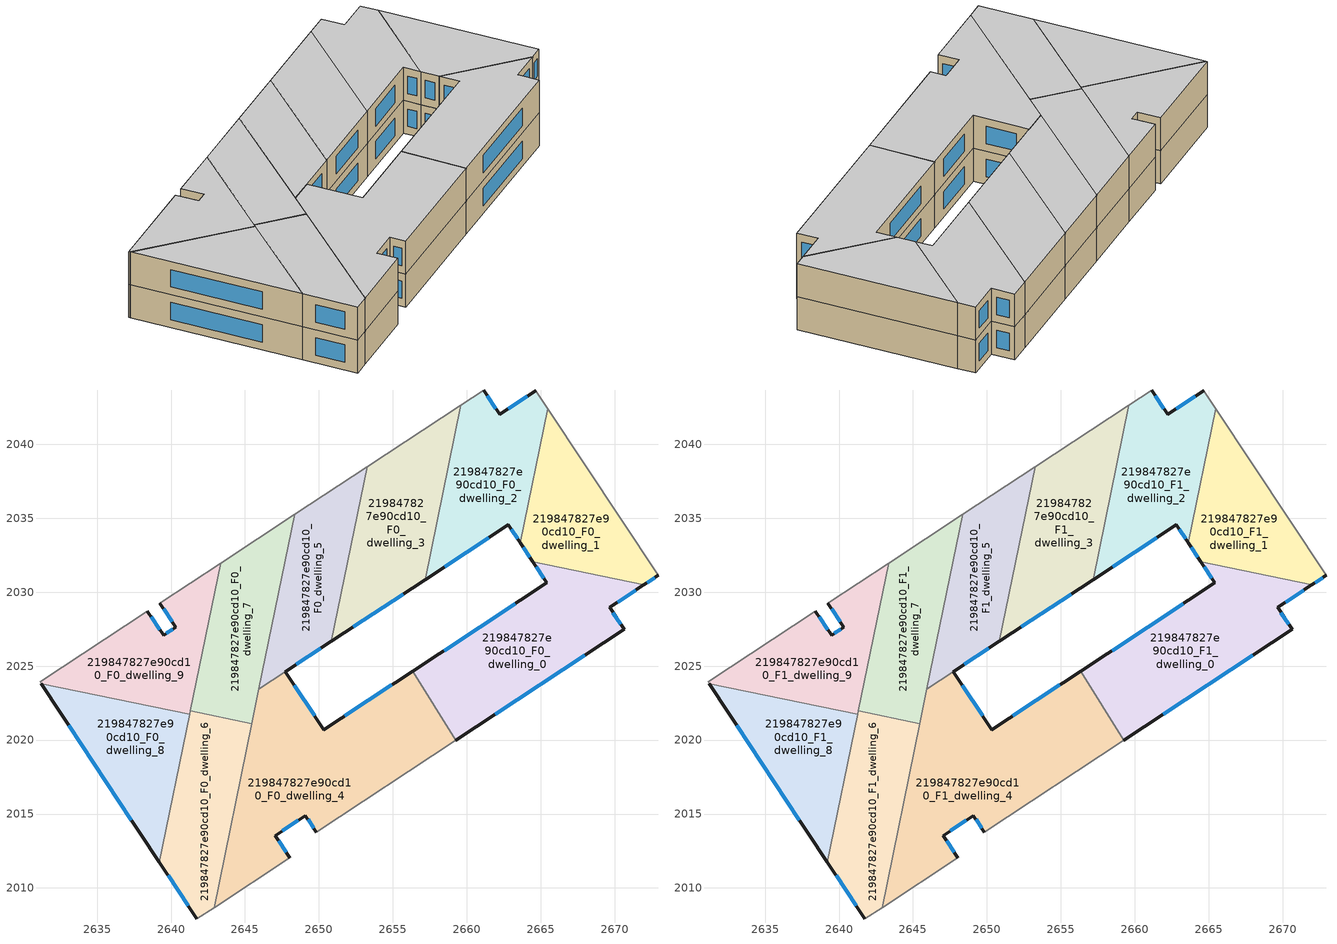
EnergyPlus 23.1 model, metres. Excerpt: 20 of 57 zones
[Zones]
219847827e90cd10_F0_dwelling_0
 floor ground (EU_floor_Construction): 2671.97,2030.5 2669.65,2028.97 2670.64,2027.48 2659.26,2019.99 2656.33,2024.65 2665.41,2030.62 2664.47,2032.04 z0
 wall outside (EU_wall_Construction): 2664.47,2032.04 2665.41,2030.62 2656.33,2024.65 / 2659.26,2019.99 2670.64,2027.48 2669.65,2028.97 2671.97,2030.5 z0:3
 wall to 219847827e90cd10_F0_dwelling_4 (EU_wall_Construction): 2656.33,2024.65 2659.26,2019.99 z0:3
 wall to 219847827e90cd10_F0_dwelling_1 (EU_wall_Construction): 2671.97,2030.5 2664.47,2032.04 z0:3
 window (EU_Window_Construction): 2663.28,2029.22 2658.46,2026.06 / 2664.69,2031.71 2665.19,2030.96 / 2670.19,2029.33 2671.42,2030.15 / 2670.41,2027.83 2669.88,2028.62 / 2661.93,2021.75 2667.97,2025.72 z0.7:2.3
219847827e90cd10_F0_dwelling_1
 floor ground (EU_floor_Construction): 2665.47,2042.39 2672.92,2031.14 2671.97,2030.5 2664.47,2032.04 2663.62,2033.33 z0
 wall outside (EU_wall_Construction): 2671.97,2030.5 2672.92,2031.14 / 2663.62,2033.33 2664.47,2032.04 z0:3
 wall to 219847827e90cd10_F0_dwelling_2 (EU_wall_Construction): 2665.47,2042.39 2663.62,2033.33 z0:3
 wall adiabatic (EU_wall_Construction): 2672.92,2031.14 2665.47,2042.39 z0:3
 window (EU_Window_Construction): 2672.19,2030.65 2672.7,2030.99 / 2663.82,2033.02 2664.27,2032.34 z0.7:2.3
219847827e90cd10_F0_dwelling_2
 floor ground (EU_floor_Construction): 2664.65,2043.63 2665.47,2042.39 2663.62,2033.33 2662.81,2034.55 2657.17,2030.84 2659.59,2042.65 2661.13,2043.66 2662.22,2042.03 z0
 wall outside (EU_wall_Construction): 2657.17,2030.84 2662.81,2034.55 2663.62,2033.33 / 2664.65,2043.63 2662.22,2042.03 2661.13,2043.66 z0:3
 wall to 219847827e90cd10_F0_dwelling_3 (EU_wall_Construction): 2659.59,2042.65 2657.17,2030.84 z0:3
 wall adiabatic (EU_wall_Construction): 2661.13,2043.66 2659.59,2042.65 / 2665.47,2042.39 2664.65,2043.63 z0:3
 window (EU_Window_Construction): 2663,2034.26 2663.43,2033.61 / 2658.5,2031.71 2661.48,2033.68 / 2661.96,2042.42 2661.39,2043.28 / 2664.08,2043.25 2662.79,2042.41 z0.7:2.3
219847827e90cd10_F0_dwelling_3
 floor ground (EU_floor_Construction): 2659.59,2042.65 2657.17,2030.84 2650.85,2026.68 2653.27,2038.49 z0
 wall outside (EU_wall_Construction): 2650.85,2026.68 2657.17,2030.84 z0:3
 wall adiabatic (EU_wall_Construction): 2659.59,2042.65 2653.27,2038.49 z0:3
 wall to 219847827e90cd10_F0_dwelling_5 (EU_wall_Construction): 2653.27,2038.49 2650.85,2026.68 z0:3
 window (EU_Window_Construction): 2652.33,2027.66 2655.69,2029.86 z0.7:2.3
219847827e90cd10_F0_dwelling_4
 floor ground (EU_floor_Construction): 2656.33,2024.65 2659.26,2019.99 2649.82,2013.78 2649.09,2014.89 2647.05,2013.54 2648.03,2012.06 2642.91,2008.68 2645.95,2023.47 2645.97,2023.47 2647.73,2024.63 2650.33,2020.71 z0
 wall outside (EU_wall_Construction): 2656.33,2024.65 2650.33,2020.71 2647.73,2024.63 / 2648.03,2012.06 2647.05,2013.54 2649.09,2014.89 2649.82,2013.78 z0:3
 wall adiabatic (EU_wall_Construction): 2649.82,2013.78 2659.26,2019.99 / 2642.91,2008.68 2648.03,2012.06 z0:3
 wall to 219847827e90cd10_F0_dwelling_6 (EU_wall_Construction): 2645.46,2021.11 2642.91,2008.68 z0:3
 wall to 219847827e90cd10_F0_dwelling_5 (EU_wall_Construction): 2645.96,2023.47 2645.95,2023.47 / 2647.73,2024.63 2645.97,2023.47 z0:3
 wall to 219847827e90cd10_F0_dwelling_7 (EU_wall_Construction): 2645.94,2023.47 2645.46,2021.11 z0:3
 window (EU_Window_Construction): 2649.72,2021.63 2648.34,2023.71 / 2654.92,2023.73 2651.74,2021.64 / 2649.26,2014.63 2649.65,2014.04 / 2647.53,2013.86 2648.61,2014.57 / 2647.8,2012.41 2647.28,2013.19 z0.7:2.3
219847827e90cd10_F0_dwelling_5
 floor ground (EU_floor_Construction): 2653.27,2038.49 2650.85,2026.68 2645.97,2023.47 2645.95,2023.47 2648.36,2035.26 z0
 wall outside (EU_wall_Construction): 2647.73,2024.63 2650.85,2026.68 z0:3
 wall adiabatic (EU_wall_Construction): 2653.27,2038.49 2648.36,2035.26 z0:3
 wall to 219847827e90cd10_F0_dwelling_7 (EU_wall_Construction): 2648.36,2035.26 2645.95,2023.47 z0:3
 window (EU_Window_Construction): 2648.47,2025.11 2650.12,2026.2 z0.7:2.3
219847827e90cd10_F0_dwelling_6
 floor ground (EU_floor_Construction): 2645.46,2021.11 2642.91,2008.68 2641.74,2007.91 2639.2,2011.75 2641.3,2021.97 z0
 wall outside (EU_wall_Construction): 2639.2,2011.75 2641.74,2007.91 z0:3
 wall to 219847827e90cd10_F0_dwelling_7 (EU_wall_Construction): 2645.46,2021.11 2641.3,2021.97 z0:3
 wall adiabatic (EU_wall_Construction): 2641.74,2007.91 2642.91,2008.68 z0:3
 wall to 219847827e90cd10_F0_dwelling_8 (EU_wall_Construction): 2641.25,2021.76 2639.2,2011.75 z0:3
 wall to 219847827e90cd10_F0_dwelling_9 (EU_wall_Construction): 2641.3,2021.97 2641.25,2021.76 z0:3
 window (EU_Window_Construction): 2639.8,2010.85 2641.15,2008.81 z0.7:2.3
219847827e90cd10_F0_dwelling_7
 floor ground (EU_floor_Construction): 2648.36,2035.26 2645.46,2021.11 2641.3,2021.97 2643.35,2031.96 z0
 wall adiabatic (EU_wall_Construction): 2648.36,2035.26 2643.35,2031.96 z0:3
 wall to 219847827e90cd10_F0_dwelling_9 (EU_wall_Construction): 2643.35,2031.96 2641.3,2021.97 z0:3
219847827e90cd10_F0_dwelling_8
 floor ground (EU_floor_Construction): 2641.25,2021.76 2639.2,2011.75 2631.21,2023.82 z0
 wall outside (EU_wall_Construction): 2631.21,2023.82 2639.2,2011.75 z0:3
 wall to 219847827e90cd10_F0_dwelling_9 (EU_wall_Construction): 2641.25,2021.76 2631.21,2023.82 z0:3
 window (EU_Window_Construction): 2633.09,2020.99 2637.33,2014.59 z0.7:2.3
219847827e90cd10_F0_dwelling_9
 floor ground (EU_floor_Construction): 2643.35,2031.96 2641.25,2021.76 2631.21,2023.82 2631.14,2023.93 2638.41,2028.71 2639.49,2027.08 2640.33,2027.63 2639.24,2029.26 z0
 wall outside (EU_wall_Construction): 2639.24,2029.26 2640.33,2027.63 2639.49,2027.08 2638.41,2028.71 z0:3
 wall adiabatic (EU_wall_Construction): 2638.41,2028.71 2631.14,2023.93 2631.21,2023.82 / 2643.35,2031.96 2639.24,2029.26 z0:3
 window (EU_Window_Construction): 2639.24,2027.46 2638.66,2028.33 / 2640.13,2027.5 2639.69,2027.21 / 2639.5,2028.87 2640.07,2028.01 z0.7:2.3
219847827e90cd10_F1_dwelling_0
 floor to 219847827e90cd10_F0_dwelling_0 (EU_floor_Construction): 2671.97,2030.5 2669.65,2028.97 2670.64,2027.48 2659.26,2019.99 2656.33,2024.65 2665.41,2030.62 2664.47,2032.04 z3
 wall outside (EU_wall_Construction): 2664.47,2032.04 2665.41,2030.62 2656.33,2024.65 / 2659.26,2019.99 2670.64,2027.48 2669.65,2028.97 2671.97,2030.5 z3:6
 wall to 219847827e90cd10_F1_dwelling_4 (EU_wall_Construction): 2656.33,2024.65 2659.26,2019.99 z3:6
 wall to 219847827e90cd10_F1_dwelling_1 (EU_wall_Construction): 2671.97,2030.5 2664.47,2032.04 z3:6
 window (EU_Window_Construction): 2663.28,2029.22 2658.46,2026.06 / 2664.69,2031.71 2665.19,2030.96 / 2670.19,2029.33 2671.42,2030.15 / 2670.41,2027.83 2669.88,2028.62 / 2661.93,2021.75 2667.97,2025.72 z3.7:5.3
 ceiling to 219847827e90cd10_F2_dwelling_0 (EU_floor_Construction): 2670.64,2027.48 2669.65,2028.97 2671.97,2030.5 2664.47,2032.04 2665.41,2030.62 2656.33,2024.65 2659.26,2019.99 z6
219847827e90cd10_F1_dwelling_1
 floor to 219847827e90cd10_F0_dwelling_1 (EU_floor_Construction): 2665.47,2042.39 2672.92,2031.14 2671.97,2030.5 2664.47,2032.04 2663.62,2033.33 z3
 wall outside (EU_wall_Construction): 2671.97,2030.5 2672.92,2031.14 / 2663.62,2033.33 2664.47,2032.04 z3:6
 wall to 219847827e90cd10_F1_dwelling_2 (EU_wall_Construction): 2665.47,2042.39 2663.62,2033.33 z3:6
 wall adiabatic (EU_wall_Construction): 2672.92,2031.14 2665.47,2042.39 z3:6
 window (EU_Window_Construction): 2672.19,2030.65 2672.7,2030.99 / 2663.82,2033.02 2664.27,2032.34 z3.7:5.3
 ceiling to 219847827e90cd10_F2_dwelling_1 (EU_floor_Construction): 2672.92,2031.14 2665.47,2042.39 2663.62,2033.33 2664.47,2032.04 2671.97,2030.5 z6
219847827e90cd10_F1_dwelling_2
 floor to 219847827e90cd10_F0_dwelling_2 (EU_floor_Construction): 2664.65,2043.63 2665.47,2042.39 2663.62,2033.33 2662.81,2034.55 2657.17,2030.84 2659.59,2042.65 2661.13,2043.66 2662.22,2042.03 z3
 wall outside (EU_wall_Construction): 2657.17,2030.84 2662.81,2034.55 2663.62,2033.33 / 2664.65,2043.63 2662.22,2042.03 2661.13,2043.66 z3:6
 wall to 219847827e90cd10_F1_dwelling_3 (EU_wall_Construction): 2659.59,2042.65 2657.17,2030.84 z3:6
 wall adiabatic (EU_wall_Construction): 2661.13,2043.66 2659.59,2042.65 / 2665.47,2042.39 2664.65,2043.63 z3:6
 window (EU_Window_Construction): 2663,2034.26 2663.43,2033.61 / 2658.5,2031.71 2661.48,2033.68 / 2661.96,2042.42 2661.39,2043.28 / 2664.08,2043.25 2662.79,2042.41 z3.7:5.3
 ceiling to 219847827e90cd10_F2_dwelling_2 (EU_floor_Construction): 2663.62,2033.33 2665.47,2042.39 2664.65,2043.63 2662.22,2042.03 2661.13,2043.66 2659.59,2042.65 2657.17,2030.84 2662.81,2034.55 z6
219847827e90cd10_F1_dwelling_3
 floor to 219847827e90cd10_F0_dwelling_3 (EU_floor_Construction): 2659.59,2042.65 2657.17,2030.84 2650.85,2026.68 2653.27,2038.49 z3
 wall outside (EU_wall_Construction): 2650.85,2026.68 2657.17,2030.84 z3:6
 wall adiabatic (EU_wall_Construction): 2659.59,2042.65 2653.27,2038.49 z3:6
 wall to 219847827e90cd10_F1_dwelling_5 (EU_wall_Construction): 2653.27,2038.49 2650.85,2026.68 z3:6
 window (EU_Window_Construction): 2652.33,2027.66 2655.69,2029.86 z3.7:5.3
 ceiling to 219847827e90cd10_F2_dwelling_3 (EU_floor_Construction): 2657.17,2030.84 2659.59,2042.65 2653.27,2038.49 2650.85,2026.68 z6
219847827e90cd10_F1_dwelling_4
 floor to 219847827e90cd10_F0_dwelling_4 (EU_floor_Construction): 2656.33,2024.65 2659.26,2019.99 2649.82,2013.78 2649.09,2014.89 2647.05,2013.54 2648.03,2012.06 2642.91,2008.68 2645.95,2023.47 2645.97,2023.47 2647.73,2024.63 2650.33,2020.71 z3
 wall outside (EU_wall_Construction): 2656.33,2024.65 2650.33,2020.71 2647.73,2024.63 / 2648.03,2012.06 2647.05,2013.54 2649.09,2014.89 2649.82,2013.78 z3:6
 wall adiabatic (EU_wall_Construction): 2649.82,2013.78 2659.26,2019.99 / 2642.91,2008.68 2648.03,2012.06 z3:6
 wall to 219847827e90cd10_F1_dwelling_6 (EU_wall_Construction): 2645.46,2021.11 2642.91,2008.68 z3:6
 wall to 219847827e90cd10_F1_dwelling_5 (EU_wall_Construction): 2645.96,2023.47 2645.95,2023.47 / 2647.73,2024.63 2645.97,2023.47 z3:6
 wall to 219847827e90cd10_F1_dwelling_7 (EU_wall_Construction): 2645.94,2023.47 2645.46,2021.11 z3:6
 window (EU_Window_Construction): 2649.72,2021.63 2648.34,2023.71 / 2654.92,2023.73 2651.74,2021.64 / 2649.26,2014.63 2649.65,2014.04 / 2647.53,2013.86 2648.61,2014.57 / 2647.8,2012.41 2647.28,2013.19 z3.7:5.3
 ceiling to 219847827e90cd10_F2_dwelling_4 (EU_floor_Construction): 2649.82,2013.78 2659.26,2019.99 2656.33,2024.65 2650.33,2020.71 2647.73,2024.63 2645.97,2023.47 2645.95,2023.47 2642.91,2008.68 2648.03,2012.06 2647.05,2013.54 2649.09,2014.89 z6
219847827e90cd10_F1_dwelling_5
 floor to 219847827e90cd10_F0_dwelling_5 (EU_floor_Construction): 2653.27,2038.49 2650.85,2026.68 2645.96,2023.47 2645.95,2023.47 2648.36,2035.26 z3
 wall outside (EU_wall_Construction): 2647.73,2024.63 2650.85,2026.68 z3:6
 wall adiabatic (EU_wall_Construction): 2653.27,2038.49 2648.36,2035.26 z3:6
 wall to 219847827e90cd10_F1_dwelling_7 (EU_wall_Construction): 2648.36,2035.26 2645.95,2023.47 z3:6
 window (EU_Window_Construction): 2648.47,2025.11 2650.12,2026.2 z3.7:5.3
 ceiling to 219847827e90cd10_F2_dwelling_5 (EU_floor_Construction): 2650.85,2026.68 2653.27,2038.49 2648.36,2035.26 2645.95,2023.47 2645.96,2023.47 z6
219847827e90cd10_F1_dwelling_6
 floor to 219847827e90cd10_F0_dwelling_6 (EU_floor_Construction): 2645.46,2021.11 2642.91,2008.68 2641.74,2007.91 2639.2,2011.75 2641.3,2021.97 z3
 wall outside (EU_wall_Construction): 2639.2,2011.75 2641.74,2007.91 z3:6
 wall to 219847827e90cd10_F1_dwelling_7 (EU_wall_Construction): 2645.46,2021.11 2641.3,2021.97 z3:6
 wall adiabatic (EU_wall_Construction): 2641.74,2007.91 2642.91,2008.68 z3:6
 wall to 219847827e90cd10_F1_dwelling_8 (EU_wall_Construction): 2641.25,2021.76 2639.2,2011.75 z3:6
 wall to 219847827e90cd10_F1_dwelling_9 (EU_wall_Construction): 2641.3,2021.97 2641.25,2021.76 z3:6
 window (EU_Window_Construction): 2639.8,2010.85 2641.15,2008.81 z3.7:5.3
 ceiling to 219847827e90cd10_F2_dwelling_6 (EU_floor_Construction): 2642.91,2008.68 2645.46,2021.11 2641.3,2021.97 2639.2,2011.75 2641.74,2007.91 z6
219847827e90cd10_F1_dwelling_7
 floor to 219847827e90cd10_F0_dwelling_7 (EU_floor_Construction): 2648.36,2035.26 2645.46,2021.11 2641.3,2021.97 2643.35,2031.96 z3
 wall adiabatic (EU_wall_Construction): 2648.36,2035.26 2643.35,2031.96 z3:6
 wall to 219847827e90cd10_F1_dwelling_9 (EU_wall_Construction): 2643.35,2031.96 2641.3,2021.97 z3:6
 ceiling to 219847827e90cd10_F2_dwelling_7 (EU_floor_Construction): 2645.46,2021.11 2648.36,2035.26 2643.35,2031.96 2641.3,2021.97 z6
219847827e90cd10_F1_dwelling_8
 floor to 219847827e90cd10_F0_dwelling_8 (EU_floor_Construction): 2641.25,2021.76 2639.2,2011.75 2631.21,2023.82 z3
 wall outside (EU_wall_Construction): 2631.21,2023.82 2639.2,2011.75 z3:6
 wall to 219847827e90cd10_F1_dwelling_9 (EU_wall_Construction): 2641.25,2021.76 2631.21,2023.82 z3:6
 window (EU_Window_Construction): 2633.09,2020.99 2637.33,2014.59 z3.7:5.3
 ceiling to 219847827e90cd10_F2_dwelling_8 (EU_floor_Construction): 2639.2,2011.75 2641.25,2021.76 2631.21,2023.82 z6
219847827e90cd10_F1_dwelling_9
 floor to 219847827e90cd10_F0_dwelling_9 (EU_floor_Construction): 2643.35,2031.96 2641.25,2021.76 2631.21,2023.82 2631.14,2023.93 2638.41,2028.71 2639.49,2027.08 2640.33,2027.63 2639.24,2029.26 z3
 wall outside (EU_wall_Construction): 2639.24,2029.26 2640.33,2027.63 2639.49,2027.08 2638.41,2028.71 z3:6
 wall adiabatic (EU_wall_Construction): 2638.41,2028.71 2631.14,2023.93 2631.21,2023.82 / 2643.35,2031.96 2639.24,2029.26 z3:6
 window (EU_Window_Construction): 2639.24,2027.46 2638.66,2028.33 / 2640.13,2027.5 2639.69,2027.21 / 2639.5,2028.87 2640.07,2028.01 z3.7:5.3
 ceiling to 219847827e90cd10_F2_dwelling_9 (EU_floor_Construction): 2641.25,2021.76 2643.35,2031.96 2639.24,2029.26 2640.33,2027.63 2639.49,2027.08 2638.41,2028.71 2631.14,2023.93 2631.21,2023.82 z6
[Building]
EU S2 Campaign: North Axis=0; Terrain=City; Solar Distribution=FullExterior
[Site:Location]
Budapest.Ferenc.Liszt.Intl.AP: Latitude=47.437; Longitude=19.256; Time Zone=1; Elevation=185
[SizingPeriod:WeatherFileDays]
AnnualSizingPeriod: Begin Month=1; Begin Day of Month=1; End Month=12; End Day of Month=31; Day of Week for Start Day=Monday; Use Weather File Daylight Saving Period=No; Use Weather File Rain and Snow Indicators=No
[MATERIAL]
EU_InternalMass_Material: Roughness=MediumRough; Thickness=0.1; Conductivity=1; Density=1800; Specific Heat=900; Thermal Absorptance=0.9; Solar Absorptance=0.7; Visible Absorptance=0.7
[MATERIAL:NOMASS] Roughness=MediumRough; Thermal Absorptance=0.9; Solar Absorptance=0.7; Visible Absorptance=0.7
Name | Thermal Resistance
EU_wall_NoMass | 0.832559
EU_floor_NoMass | 0.872794
[WINDOWMATERIAL:SIMPLEGLAZINGSYSTEM]
EU_Window_SimpleGlazing: UFactor=2.79869; Solar Heat Gain Coefficient=0.75; Visible Transmittance=0.75
[CONSTRUCTION]
EU_wall_Construction: EU_wall_NoMass
EU_floor_Construction: EU_floor_NoMass
EU_Window_Construction: EU_Window_SimpleGlazing
EU_InternalMass_Construction: EU_InternalMass_Material
[ZONE] Type=1; Multiplier=1; Ceiling Height=autocalculate; Floor Area=autocalculate; Part of Total Floor Area=Yes
Name | Volume
219847827e90cd10_F0_dwelling_0; 219847827e90cd10_F1_dwelling_0 | 238.496
219847827e90cd10_F0_dwelling_1; 219847827e90cd10_F1_dwelling_1 | 157.039
219847827e90cd10_F0_dwelling_2; 219847827e90cd10_F1_dwelling_2 | 178.491
219847827e90cd10_F0_dwelling_3; 219847827e90cd10_F1_dwelling_3 | 193.804
219847827e90cd10_F0_dwelling_4; 219847827e90cd10_F1_dwelling_4 | 338.21
219847827e90cd10_F0_dwelling_5 | 150.333
219847827e90cd10_F1_dwelling_5 | 150.301
219847827e90cd10_F0_dwelling_6; 219847827e90cd10_F1_dwelling_6 | 157.057
219847827e90cd10_F0_dwelling_7; 219847827e90cd10_F1_dwelling_7 | 157.037
219847827e90cd10_F0_dwelling_8; 219847827e90cd10_F1_dwelling_8 | 157.049
219847827e90cd10_F0_dwelling_9; 219847827e90cd10_F1_dwelling_9 | 157.076
[INTERNALMASS] Construction=EU_InternalMass_Construction
Name | Zone or ZoneList | Surface Area
219847827e90cd10_F0_dwelling_0_EU_InternalMass | 219847827e90cd10_F0_dwelling_0 | 79.4971
219847827e90cd10_F0_dwelling_1_EU_InternalMass | 219847827e90cd10_F0_dwelling_1 | 52.3463
219847827e90cd10_F0_dwelling_2_EU_InternalMass | 219847827e90cd10_F0_dwelling_2 | 59.497
219847827e90cd10_F0_dwelling_3_EU_InternalMass | 219847827e90cd10_F0_dwelling_3 | 64.6013
219847827e90cd10_F0_dwelling_4_EU_InternalMass | 219847827e90cd10_F0_dwelling_4 | 112.74
219847827e90cd10_F0_dwelling_5_EU_InternalMass | 219847827e90cd10_F0_dwelling_5 | 50.109
219847827e90cd10_F0_dwelling_6_EU_InternalMass | 219847827e90cd10_F0_dwelling_6 | 52.3524
219847827e90cd10_F0_dwelling_7_EU_InternalMass | 219847827e90cd10_F0_dwelling_7 | 52.3458
219847827e90cd10_F0_dwelling_8_EU_InternalMass | 219847827e90cd10_F0_dwelling_8 | 52.3497
219847827e90cd10_F0_dwelling_9_EU_InternalMass | 219847827e90cd10_F0_dwelling_9 | 52.3585
219847827e90cd10_F1_dwelling_0_EU_InternalMass | 219847827e90cd10_F1_dwelling_0 | 79.4971
219847827e90cd10_F1_dwelling_1_EU_InternalMass | 219847827e90cd10_F1_dwelling_1 | 52.3463
219847827e90cd10_F1_dwelling_2_EU_InternalMass | 219847827e90cd10_F1_dwelling_2 | 59.497
219847827e90cd10_F1_dwelling_3_EU_InternalMass | 219847827e90cd10_F1_dwelling_3 | 64.6013
219847827e90cd10_F1_dwelling_4_EU_InternalMass | 219847827e90cd10_F1_dwelling_4 | 112.74
219847827e90cd10_F1_dwelling_5_EU_InternalMass | 219847827e90cd10_F1_dwelling_5 | 50.109
219847827e90cd10_F1_dwelling_6_EU_InternalMass | 219847827e90cd10_F1_dwelling_6 | 52.3524
219847827e90cd10_F1_dwelling_7_EU_InternalMass | 219847827e90cd10_F1_dwelling_7 | 52.3458
219847827e90cd10_F1_dwelling_8_EU_InternalMass | 219847827e90cd10_F1_dwelling_8 | 52.3497
219847827e90cd10_F1_dwelling_9_EU_InternalMass | 219847827e90cd10_F1_dwelling_9 | 52.3585
[OTHEREQUIPMENT] Fuel Type=Electricity; Design Level Calculation Method=Watts/Area; Power per Zone Floor Area=1; Fraction Latent=0; Fraction Radiant=0; Fraction Lost=0; Carbon Dioxide Generation Rate=0; EndUse Subcategory=EU_Step8_InternalGains
Name | Zone or ZoneList or Space or SpaceList | Schedule
EU_Step8_InternalGain_219847827e90cd10_F0_dwelling_0_f000 | 219847827e90cd10_F0_dwelling_0 | EU_Step8_GainSchedule_219847827e90cd10_F0_dwelling_0_f000
EU_Step8_InternalGain_219847827e90cd10_F0_dwelling_1_f000 | 219847827e90cd10_F0_dwelling_1 | EU_Step8_GainSchedule_219847827e90cd10_F0_dwelling_1_f000
EU_Step8_InternalGain_219847827e90cd10_F0_dwelling_2_f000 | 219847827e90cd10_F0_dwelling_2 | EU_Step8_GainSchedule_219847827e90cd10_F0_dwelling_2_f000
EU_Step8_InternalGain_219847827e90cd10_F0_dwelling_3_f000 | 219847827e90cd10_F0_dwelling_3 | EU_Step8_GainSchedule_219847827e90cd10_F0_dwelling_3_f000
EU_Step8_InternalGain_219847827e90cd10_F0_dwelling_4_f000 | 219847827e90cd10_F0_dwelling_4 | EU_Step8_GainSchedule_219847827e90cd10_F0_dwelling_4_f000
EU_Step8_InternalGain_219847827e90cd10_F0_dwelling_5_f000 | 219847827e90cd10_F0_dwelling_5 | EU_Step8_GainSchedule_219847827e90cd10_F0_dwelling_5_f000
EU_Step8_InternalGain_219847827e90cd10_F0_dwelling_6_f000 | 219847827e90cd10_F0_dwelling_6 | EU_Step8_GainSchedule_219847827e90cd10_F0_dwelling_6_f000
EU_Step8_InternalGain_219847827e90cd10_F0_dwelling_7_f000 | 219847827e90cd10_F0_dwelling_7 | EU_Step8_GainSchedule_219847827e90cd10_F0_dwelling_7_f000
EU_Step8_InternalGain_219847827e90cd10_F0_dwelling_8_f000 | 219847827e90cd10_F0_dwelling_8 | EU_Step8_GainSchedule_219847827e90cd10_F0_dwelling_8_f000
EU_Step8_InternalGain_219847827e90cd10_F0_dwelling_9_f000 | 219847827e90cd10_F0_dwelling_9 | EU_Step8_GainSchedule_219847827e90cd10_F0_dwelling_9_f000
EU_Step8_InternalGain_219847827e90cd10_F1_dwelling_0_f000 | 219847827e90cd10_F1_dwelling_0 | EU_Step8_GainSchedule_219847827e90cd10_F1_dwelling_0_f000
EU_Step8_InternalGain_219847827e90cd10_F1_dwelling_1_f000 | 219847827e90cd10_F1_dwelling_1 | EU_Step8_GainSchedule_219847827e90cd10_F1_dwelling_1_f000
EU_Step8_InternalGain_219847827e90cd10_F1_dwelling_2_f000 | 219847827e90cd10_F1_dwelling_2 | EU_Step8_GainSchedule_219847827e90cd10_F1_dwelling_2_f000
EU_Step8_InternalGain_219847827e90cd10_F1_dwelling_3_f000 | 219847827e90cd10_F1_dwelling_3 | EU_Step8_GainSchedule_219847827e90cd10_F1_dwelling_3_f000
EU_Step8_InternalGain_219847827e90cd10_F1_dwelling_4_f000 | 219847827e90cd10_F1_dwelling_4 | EU_Step8_GainSchedule_219847827e90cd10_F1_dwelling_4_f000
EU_Step8_InternalGain_219847827e90cd10_F1_dwelling_5_f000 | 219847827e90cd10_F1_dwelling_5 | EU_Step8_GainSchedule_219847827e90cd10_F1_dwelling_5_f000
EU_Step8_InternalGain_219847827e90cd10_F1_dwelling_6_f000 | 219847827e90cd10_F1_dwelling_6 | EU_Step8_GainSchedule_219847827e90cd10_F1_dwelling_6_f000
EU_Step8_InternalGain_219847827e90cd10_F1_dwelling_7_f000 | 219847827e90cd10_F1_dwelling_7 | EU_Step8_GainSchedule_219847827e90cd10_F1_dwelling_7_f000
EU_Step8_InternalGain_219847827e90cd10_F1_dwelling_8_f000 | 219847827e90cd10_F1_dwelling_8 | EU_Step8_GainSchedule_219847827e90cd10_F1_dwelling_8_f000
EU_Step8_InternalGain_219847827e90cd10_F1_dwelling_9_f000 | 219847827e90cd10_F1_dwelling_9 | EU_Step8_GainSchedule_219847827e90cd10_F1_dwelling_9_f000
[ZONEVENTILATION:DESIGNFLOWRATE] Schedule=EU_AlwaysOn; Design Flow Rate Calculation Method=AirChanges/Hour; Air Changes per Hour=0.475469; Ventilation Type=Natural; Fan Pressure Rise=0; Fan Total Efficiency=1; Constant Term Coefficient=1; Temperature Term Coefficient=0; Velocity Term Coefficient=0; Velocity Squared Term Coefficient=0; Minimum Indoor Temperature=-100; Maximum Indoor Temperature=100; Delta Temperature=-100; Minimum Outdoor Temperature=-100; Maximum Outdoor Temperature=100; Maximum Wind Speed=40
Name | Zone or ZoneList or Space or SpaceList
EU_ConstantAir_219847827e90cd10_F0_dwelling_0 | 219847827e90cd10_F0_dwelling_0
EU_ConstantAir_219847827e90cd10_F0_dwelling_1 | 219847827e90cd10_F0_dwelling_1
EU_ConstantAir_219847827e90cd10_F0_dwelling_2 | 219847827e90cd10_F0_dwelling_2
EU_ConstantAir_219847827e90cd10_F0_dwelling_3 | 219847827e90cd10_F0_dwelling_3
EU_ConstantAir_219847827e90cd10_F0_dwelling_4 | 219847827e90cd10_F0_dwelling_4
EU_ConstantAir_219847827e90cd10_F0_dwelling_5 | 219847827e90cd10_F0_dwelling_5
EU_ConstantAir_219847827e90cd10_F0_dwelling_6 | 219847827e90cd10_F0_dwelling_6
EU_ConstantAir_219847827e90cd10_F0_dwelling_7 | 219847827e90cd10_F0_dwelling_7
EU_ConstantAir_219847827e90cd10_F0_dwelling_8 | 219847827e90cd10_F0_dwelling_8
EU_ConstantAir_219847827e90cd10_F0_dwelling_9 | 219847827e90cd10_F0_dwelling_9
EU_ConstantAir_219847827e90cd10_F1_dwelling_0 | 219847827e90cd10_F1_dwelling_0
EU_ConstantAir_219847827e90cd10_F1_dwelling_1 | 219847827e90cd10_F1_dwelling_1
EU_ConstantAir_219847827e90cd10_F1_dwelling_2 | 219847827e90cd10_F1_dwelling_2
EU_ConstantAir_219847827e90cd10_F1_dwelling_3 | 219847827e90cd10_F1_dwelling_3
EU_ConstantAir_219847827e90cd10_F1_dwelling_4 | 219847827e90cd10_F1_dwelling_4
EU_ConstantAir_219847827e90cd10_F1_dwelling_5 | 219847827e90cd10_F1_dwelling_5
EU_ConstantAir_219847827e90cd10_F1_dwelling_6 | 219847827e90cd10_F1_dwelling_6
EU_ConstantAir_219847827e90cd10_F1_dwelling_7 | 219847827e90cd10_F1_dwelling_7
EU_ConstantAir_219847827e90cd10_F1_dwelling_8 | 219847827e90cd10_F1_dwelling_8
EU_ConstantAir_219847827e90cd10_F1_dwelling_9 | 219847827e90cd10_F1_dwelling_9
[HVACTEMPLATE:THERMOSTAT] Constant Heating Setpoint=20; Constant Cooling Setpoint=50
EU_HeatOnly_219847827e90cd10_F0_dwelling_0; EU_HeatOnly_219847827e90cd10_F0_dwelling_1; EU_HeatOnly_219847827e90cd10_F0_dwelling_2; EU_HeatOnly_219847827e90cd10_F0_dwelling_3; EU_HeatOnly_219847827e90cd10_F0_dwelling_4; EU_HeatOnly_219847827e90cd10_F0_dwelling_5; EU_HeatOnly_219847827e90cd10_F0_dwelling_6; EU_HeatOnly_219847827e90cd10_F0_dwelling_7; EU_HeatOnly_219847827e90cd10_F0_dwelling_8; EU_HeatOnly_219847827e90cd10_F0_dwelling_9; EU_HeatOnly_219847827e90cd10_F1_dwelling_0; EU_HeatOnly_219847827e90cd10_F1_dwelling_1; EU_HeatOnly_219847827e90cd10_F1_dwelling_2; EU_HeatOnly_219847827e90cd10_F1_dwelling_3; EU_HeatOnly_219847827e90cd10_F1_dwelling_4; EU_HeatOnly_219847827e90cd10_F1_dwelling_5; EU_HeatOnly_219847827e90cd10_F1_dwelling_6; EU_HeatOnly_219847827e90cd10_F1_dwelling_7; EU_HeatOnly_219847827e90cd10_F1_dwelling_8; EU_HeatOnly_219847827e90cd10_F1_dwelling_9; EU_HeatOnly_219847827e90cd10_F2_dwelling_0; EU_HeatOnly_219847827e90cd10_F2_dwelling_1; EU_HeatOnly_219847827e90cd10_F2_dwelling_2; EU_HeatOnly_219847827e90cd10_F2_dwelling_3; EU_HeatOnly_219847827e90cd10_F2_dwelling_4; EU_HeatOnly_219847827e90cd10_F2_dwelling_5; EU_HeatOnly_219847827e90cd10_F2_dwelling_6; EU_HeatOnly_219847827e90cd10_F2_dwelling_7; EU_HeatOnly_219847827e90cd10_F2_dwelling_8; EU_HeatOnly_219847827e90cd10_F2_dwelling_9; EU_HeatOnly_219847827e90cd10_F3_dwelling_0; EU_HeatOnly_219847827e90cd10_F3_dwelling_1; EU_HeatOnly_219847827e90cd10_F3_dwelling_2; EU_HeatOnly_219847827e90cd10_F3_dwelling_3; EU_HeatOnly_219847827e90cd10_F3_dwelling_4; EU_HeatOnly_219847827e90cd10_F3_dwelling_5; EU_HeatOnly_219847827e90cd10_F3_dwelling_6; EU_HeatOnly_219847827e90cd10_F3_dwelling_7; EU_HeatOnly_219847827e90cd10_F3_dwelling_8; EU_HeatOnly_219847827e90cd10_F4_dwelling_0; EU_HeatOnly_219847827e90cd10_F4_dwelling_1; EU_HeatOnly_219847827e90cd10_F4_dwelling_2; EU_HeatOnly_219847827e90cd10_F4_dwelling_3; EU_HeatOnly_219847827e90cd10_F4_dwelling_4; EU_HeatOnly_219847827e90cd10_F4_dwelling_5; EU_HeatOnly_219847827e90cd10_F4_dwelling_6; EU_HeatOnly_219847827e90cd10_F4_dwelling_7; EU_HeatOnly_219847827e90cd10_F4_dwelling_8; EU_HeatOnly_219847827e90cd10_F5_dwelling_0; EU_HeatOnly_219847827e90cd10_F5_dwelling_1; EU_HeatOnly_219847827e90cd10_F5_dwelling_2; EU_HeatOnly_219847827e90cd10_F5_dwelling_3; EU_HeatOnly_219847827e90cd10_F5_dwelling_4; EU_HeatOnly_219847827e90cd10_F5_dwelling_5; EU_HeatOnly_219847827e90cd10_F5_dwelling_6; EU_HeatOnly_219847827e90cd10_F5_dwelling_7; EU_HeatOnly_219847827e90cd10_F5_dwelling_8
[HVACTEMPLATE:ZONE:IDEALLOADSAIRSYSTEM] System Availability Schedule=EU_AlwaysOn; Maximum Heating Supply Air Temperature=50; Minimum Cooling Supply Air Temperature=13; Maximum Heating Supply Air Humidity Ratio=0.0156; Minimum Cooling Supply Air Humidity Ratio=0.0077; Heating Limit=NoLimit; Cooling Limit=NoLimit; Heating Availability Schedule=EU_AlwaysOn; Cooling Availability Schedule=EU_CoolingOff; Dehumidification Control Type=ConstantSensibleHeatRatio; Cooling Sensible Heat Ratio=0.7; Dehumidification Setpoint=60; Humidification Control Type=None; Humidification Setpoint=30; Outdoor Air Method=None; Outdoor Air Flow Rate per Person=0.00944; Outdoor Air Flow Rate per Zone Floor Area=0; Outdoor Air Flow Rate per Zone=0; Demand Controlled Ventilation Type=None; Outdoor Air Economizer Type=NoEconomizer; Heat Recovery Type=None; Sensible Heat Recovery Effectiveness=0.7; Latent Heat Recovery Effectiveness=0.65
Name | Template Thermostat
219847827e90cd10_F0_dwelling_0 | EU_HeatOnly_219847827e90cd10_F0_dwelling_0
219847827e90cd10_F0_dwelling_1 | EU_HeatOnly_219847827e90cd10_F0_dwelling_1
219847827e90cd10_F0_dwelling_2 | EU_HeatOnly_219847827e90cd10_F0_dwelling_2
219847827e90cd10_F0_dwelling_3 | EU_HeatOnly_219847827e90cd10_F0_dwelling_3
219847827e90cd10_F0_dwelling_4 | EU_HeatOnly_219847827e90cd10_F0_dwelling_4
219847827e90cd10_F0_dwelling_5 | EU_HeatOnly_219847827e90cd10_F0_dwelling_5
219847827e90cd10_F0_dwelling_6 | EU_HeatOnly_219847827e90cd10_F0_dwelling_6
219847827e90cd10_F0_dwelling_7 | EU_HeatOnly_219847827e90cd10_F0_dwelling_7
219847827e90cd10_F0_dwelling_8 | EU_HeatOnly_219847827e90cd10_F0_dwelling_8
219847827e90cd10_F0_dwelling_9 | EU_HeatOnly_219847827e90cd10_F0_dwelling_9
219847827e90cd10_F1_dwelling_0 | EU_HeatOnly_219847827e90cd10_F1_dwelling_0
219847827e90cd10_F1_dwelling_1 | EU_HeatOnly_219847827e90cd10_F1_dwelling_1
219847827e90cd10_F1_dwelling_2 | EU_HeatOnly_219847827e90cd10_F1_dwelling_2
219847827e90cd10_F1_dwelling_3 | EU_HeatOnly_219847827e90cd10_F1_dwelling_3
219847827e90cd10_F1_dwelling_4 | EU_HeatOnly_219847827e90cd10_F1_dwelling_4
219847827e90cd10_F1_dwelling_5 | EU_HeatOnly_219847827e90cd10_F1_dwelling_5
219847827e90cd10_F1_dwelling_6 | EU_HeatOnly_219847827e90cd10_F1_dwelling_6
219847827e90cd10_F1_dwelling_7 | EU_HeatOnly_219847827e90cd10_F1_dwelling_7
219847827e90cd10_F1_dwelling_8 | EU_HeatOnly_219847827e90cd10_F1_dwelling_8
219847827e90cd10_F1_dwelling_9 | EU_HeatOnly_219847827e90cd10_F1_dwelling_9
[SIZING:ZONE] Zone Cooling Design Supply Air Temperature Input Method=SupplyAirTemperature; Zone Cooling Design Supply Air Temperature=13; Zone Heating Design Supply Air Temperature Input Method=SupplyAirTemperature; Zone Heating Design Supply Air Temperature=50; Zone Cooling Design Supply Air Humidity Ratio=0.008; Zone Heating Design Supply Air Humidity Ratio=0.008; Cooling Design Air Flow Method=DesignDay; Cooling Design Air Flow Rate=0; Cooling Minimum Air Flow per Zone Floor Area=0.000762; Cooling Minimum Air Flow=0; Cooling Minimum Air Flow Fraction=0.2; Heating Design Air Flow Method=DesignDay; Heating Design Air Flow Rate=0; Heating Maximum Air Flow per Zone Floor Area=0.002032; Heating Maximum Air Flow=0.141576; Heating Maximum Air Flow Fraction=0.3; Account for Dedicated Outdoor Air System=No; Dedicated Outdoor Air System Control Strategy=NeutralSupplyAir; Dedicated Outdoor Air Low Setpoint Temperature for Design=autosize; Dedicated Outdoor Air High Setpoint Temperature for Design=autosize; Zone Load Sizing Method=Sensible Load Only No Latent Load; Zone Latent Cooling Design Supply Air Humidity Ratio Input Method=HumidityRatioDifference; Zone Cooling Design Supply Air Humidity Ratio Difference=0.005; Zone Latent Heating Design Supply Air Humidity Ratio Input Method=HumidityRatioDifference; Zone Humidification Design Supply Air Humidity Ratio Difference=0.005
219847827e90cd10_F0_dwelling_0; 219847827e90cd10_F0_dwelling_1; 219847827e90cd10_F0_dwelling_2; 219847827e90cd10_F0_dwelling_3; 219847827e90cd10_F0_dwelling_4; 219847827e90cd10_F0_dwelling_5; 219847827e90cd10_F0_dwelling_6; 219847827e90cd10_F0_dwelling_7; 219847827e90cd10_F0_dwelling_8; 219847827e90cd10_F0_dwelling_9; 219847827e90cd10_F1_dwelling_0; 219847827e90cd10_F1_dwelling_1; 219847827e90cd10_F1_dwelling_2; 219847827e90cd10_F1_dwelling_3; 219847827e90cd10_F1_dwelling_4; 219847827e90cd10_F1_dwelling_5; 219847827e90cd10_F1_dwelling_6; 219847827e90cd10_F1_dwelling_7; 219847827e90cd10_F1_dwelling_8; 219847827e90cd10_F1_dwelling_9
[SCHEDULE:CONSTANT]
Name | Hourly Value
EU_AlwaysOn | 1
EU_CoolingOff | 0
[SCHEDULE:FILE] Column Number=1; Rows to Skip at Top=0; Number of Hours of Data=8760; Column Separator=Comma; Interpolate to Timestep=No; Minutes per Item=60; Adjust Schedule for Daylight Savings=Yes
Name | File
EU_Step8_GainSchedule_219847827e90cd10_F0_dwelling_0_f000 | ../../schedules/219847827e90cd10/219847827e90cd10_F0_dwelling_0_f000_gain.csv
EU_Step8_GainSchedule_219847827e90cd10_F0_dwelling_1_f000 | ../../schedules/219847827e90cd10/219847827e90cd10_F0_dwelling_1_f000_gain.csv
EU_Step8_GainSchedule_219847827e90cd10_F0_dwelling_2_f000 | ../../schedules/219847827e90cd10/219847827e90cd10_F0_dwelling_2_f000_gain.csv
EU_Step8_GainSchedule_219847827e90cd10_F0_dwelling_3_f000 | ../../schedules/219847827e90cd10/219847827e90cd10_F0_dwelling_3_f000_gain.csv
EU_Step8_GainSchedule_219847827e90cd10_F0_dwelling_4_f000 | ../../schedules/219847827e90cd10/219847827e90cd10_F0_dwelling_4_f000_gain.csv
EU_Step8_GainSchedule_219847827e90cd10_F0_dwelling_5_f000 | ../../schedules/219847827e90cd10/219847827e90cd10_F0_dwelling_5_f000_gain.csv
EU_Step8_GainSchedule_219847827e90cd10_F0_dwelling_6_f000 | ../../schedules/219847827e90cd10/219847827e90cd10_F0_dwelling_6_f000_gain.csv
EU_Step8_GainSchedule_219847827e90cd10_F0_dwelling_7_f000 | ../../schedules/219847827e90cd10/219847827e90cd10_F0_dwelling_7_f000_gain.csv
EU_Step8_GainSchedule_219847827e90cd10_F0_dwelling_8_f000 | ../../schedules/219847827e90cd10/219847827e90cd10_F0_dwelling_8_f000_gain.csv
EU_Step8_GainSchedule_219847827e90cd10_F0_dwelling_9_f000 | ../../schedules/219847827e90cd10/219847827e90cd10_F0_dwelling_9_f000_gain.csv
EU_Step8_GainSchedule_219847827e90cd10_F1_dwelling_0_f000 | ../../schedules/219847827e90cd10/219847827e90cd10_F1_dwelling_0_f000_gain.csv
EU_Step8_GainSchedule_219847827e90cd10_F1_dwelling_1_f000 | ../../schedules/219847827e90cd10/219847827e90cd10_F1_dwelling_1_f000_gain.csv
EU_Step8_GainSchedule_219847827e90cd10_F1_dwelling_2_f000 | ../../schedules/219847827e90cd10/219847827e90cd10_F1_dwelling_2_f000_gain.csv
EU_Step8_GainSchedule_219847827e90cd10_F1_dwelling_3_f000 | ../../schedules/219847827e90cd10/219847827e90cd10_F1_dwelling_3_f000_gain.csv
EU_Step8_GainSchedule_219847827e90cd10_F1_dwelling_4_f000 | ../../schedules/219847827e90cd10/219847827e90cd10_F1_dwelling_4_f000_gain.csv
EU_Step8_GainSchedule_219847827e90cd10_F1_dwelling_5_f000 | ../../schedules/219847827e90cd10/219847827e90cd10_F1_dwelling_5_f000_gain.csv
EU_Step8_GainSchedule_219847827e90cd10_F1_dwelling_6_f000 | ../../schedules/219847827e90cd10/219847827e90cd10_F1_dwelling_6_f000_gain.csv
EU_Step8_GainSchedule_219847827e90cd10_F1_dwelling_7_f000 | ../../schedules/219847827e90cd10/219847827e90cd10_F1_dwelling_7_f000_gain.csv
EU_Step8_GainSchedule_219847827e90cd10_F1_dwelling_8_f000 | ../../schedules/219847827e90cd10/219847827e90cd10_F1_dwelling_8_f000_gain.csv
EU_Step8_GainSchedule_219847827e90cd10_F1_dwelling_9_f000 | ../../schedules/219847827e90cd10/219847827e90cd10_F1_dwelling_9_f000_gain.csv
